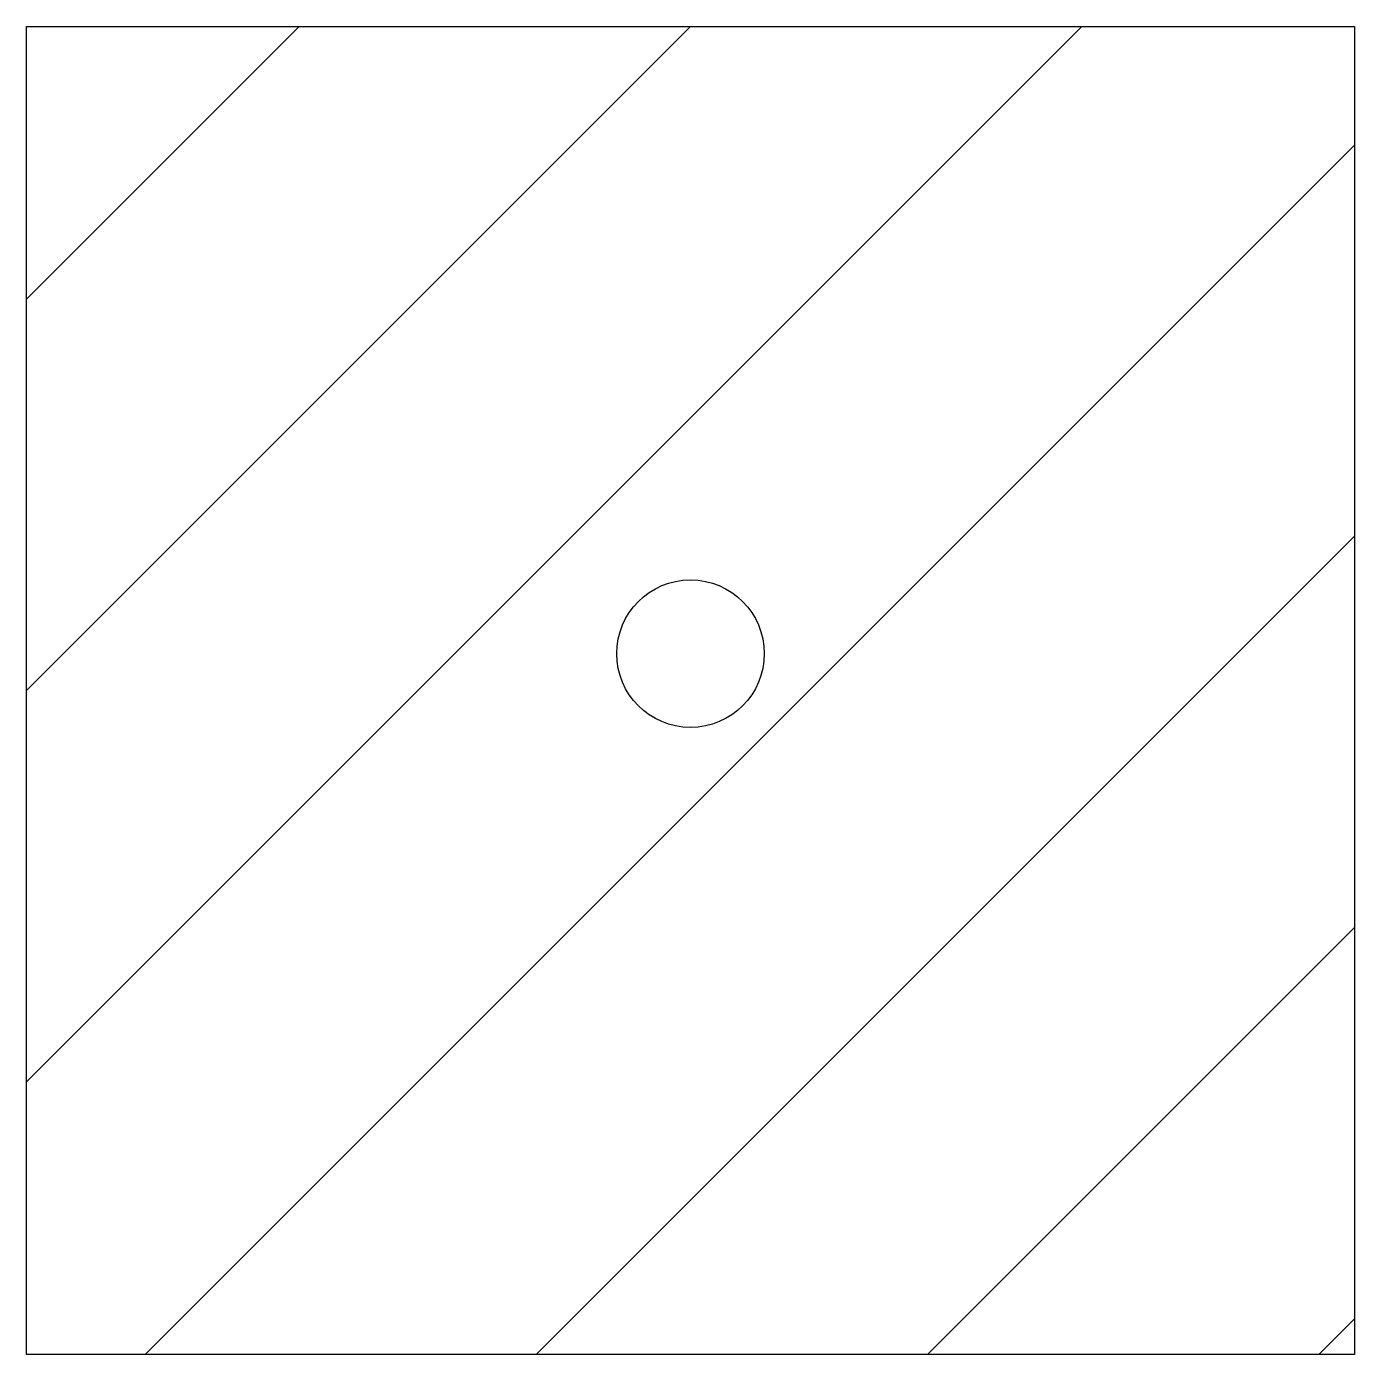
# Model space of a CAD drawing. Extents: x -9 to 9, y -18 to 0.
import ezdxf

# ---------------------------------------------------------------- set-up
doc = ezdxf.new("R2010")
doc.units = 0
doc.header["$LTSCALE"] = 0.375
doc.header["$MEASUREMENT"] = 0
doc.layers.get('0').update_dxf_attribs({"linetype": 'CONTINUOUS'})

msp = doc.modelspace()

# ---------------------------------------------------------------- hatches: boundary and pattern name
h = msp.add_hatch()
h.set_pattern_fill('ANSI31', color=256, scale=30, style=0)
h.paths.add_polyline_path([(9, 0), (9, -18), (-9, -18), (-9, 0)])
edge = h.paths.add_edge_path(flags=16)
edge.add_line((-9, -4), (-9, -2))

# ---------------------------------------------------------------- linework, layer by layer
for p, q in [((-9, 0), (9, 0)), ((-9, -18), (-9, 0)), ((9, 0), (9, -18)), ((-9, -4), (-9, -2)), ((9, -18), (-9, -18))]:
    msp.add_line(p, q)
msp.add_circle((0, -8.5), 1)

doc.saveas('drawing.dxf')
